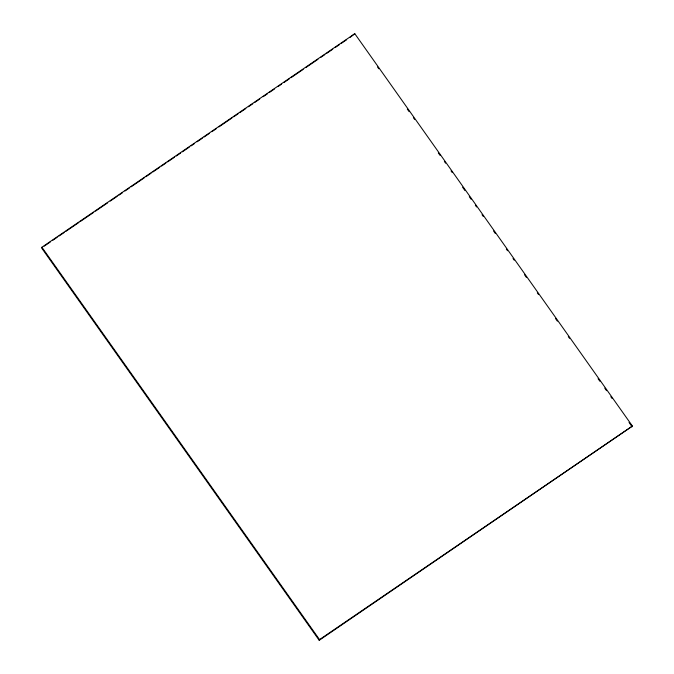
<?xml version="1.0" encoding="UTF-8"?>
<svg xmlns="http://www.w3.org/2000/svg" width="674" height="674" viewBox="0 0 674 674"><rect width="100%" height="100%" fill="white"/><g stroke="black" fill="none" stroke-linecap="round" stroke-linejoin="round"><path stroke-width="1.01" d="M41.914 247.24L41.586 247.931L319.206 640.3L632.414 426.069L354.794 33.7L41.914 247.24L319.535 639.609L319.206 640.3M354.794 33.7L350.118 37.356M44.198 246.153L50.28 242M52.884 240.222L57.231 237.256M58.967 236.069L64.182 232.513M65.926 231.325L78.959 222.428M80.695 221.241L93.737 212.344M95.472 211.156L107.638 202.849M110.25 201.071L117.2 196.328M118.936 195.14L122.415 192.772M125.019 190.986L129.366 188.021M131.101 186.833L144.143 177.936M145.879 176.757L151.094 173.193M152.829 172.005L159.789 167.262M161.524 166.074L165.871 163.108M167.607 161.92L174.558 157.177M176.302 155.989L180.649 153.023M182.384 151.835L189.335 147.092M191.071 145.904L194.55 143.537M197.162 141.759L202.368 138.195M204.112 137.007L209.328 133.452M211.931 131.674L216.278 128.709M218.882 126.923L231.923 118.026M233.659 116.846L238.006 113.872M239.742 112.693L245.825 108.539M248.436 106.762L252.784 103.796M254.519 102.608L259.734 99.044M263.214 96.677L267.553 93.711M269.297 92.523L274.512 88.96M277.983 86.592L281.462 84.216M284.066 82.439L289.281 78.875M291.025 77.695L303.19 69.388M305.794 67.611L317.968 59.304M320.571 57.526L324.919 54.56M326.654 53.372L332.737 49.219M335.349 47.441L339.688 44.476M341.432 43.288L346.647 39.732M319.535 639.609L632.414 426.069M377.55 67.012L378.763 68.731M407.315 109.087L409.143 111.665M413.389 117.672L414.611 119.391M438.302 152.872L440.122 155.45M444.377 161.457L445.59 163.175M451.058 170.901L452.271 172.62M462.6 187.212L465.026 190.649M469.281 196.656L471.101 199.234M475.355 205.25L476.569 206.96M482.036 214.694L483.25 216.405M493.579 231.005L495.398 233.575M506.334 249.035L507.547 250.753M513.015 258.479L514.237 260.198M524.557 274.79L526.386 277.368M537.321 292.819L538.534 294.538M555.544 318.575L557.364 321.153M568.3 336.604L569.513 338.323M598.065 378.678L599.885 381.257M604.746 388.123L606.575 390.701M610.821 396.708L612.034 398.427M629.044 422.463L632.086 426.76"/></g></svg>
